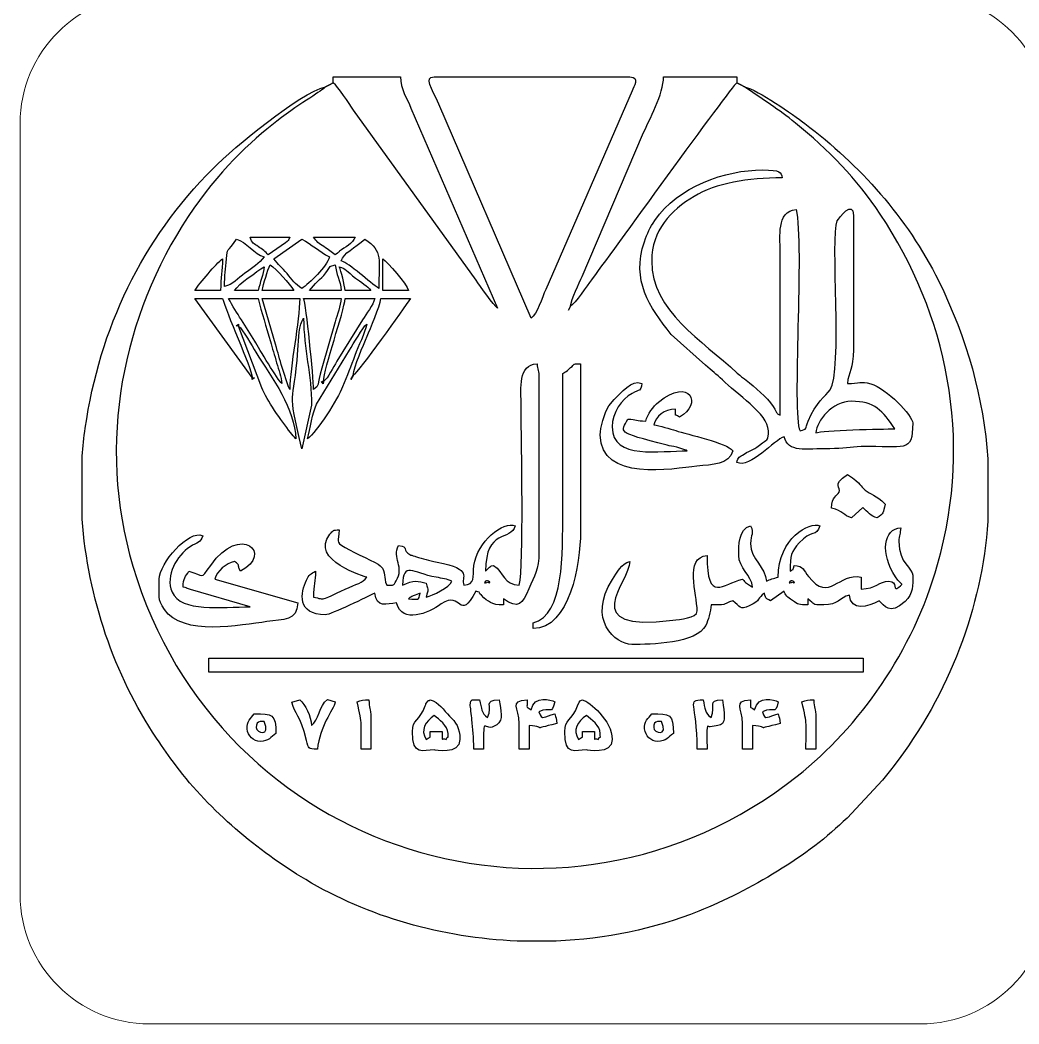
# Model space of a CAD drawing. Header units: millimetres. Extents: x -591 to 604, y 170 to 320.
# Drawn here: x -43.03 to 5.27, y 170.47 to 219.02 of the extents above; entities that cross this region are included whole.
import ezdxf

# ---------------------------------------------------------------- set-up
doc = ezdxf.new("R2010")
doc.units = ezdxf.units.MM
doc.header["$MEASUREMENT"] = 0
doc.layers.add('Layer 1', color=7, linetype='Continuous')

msp = doc.modelspace()

# ---------------------------------------------------------------- linework, layer by layer
at = {"layer": 'Layer 1', "color": 250, "lineweight": 18}
msp.add_open_spline([(-36.7708, 220.2725), (-36.7708, 220.2725), (0.5166, 220.2725), (0.5166, 220.2725), (3.9625, 220.2725), (6.7729, 217.4621), (6.7729, 214.0162), (6.7729, 214.0162), (6.7729, 176.7288), (6.7729, 176.7288), (6.7729, 173.2829), (3.9625, 170.4725), (0.5166, 170.4725), (0.5166, 170.4725), (-36.7708, 170.4725), (-36.7708, 170.4725), (-40.2167, 170.4725), (-43.0271, 173.2829), (-43.0271, 176.7288), (-43.0271, 176.7288), (-43.0271, 214.0162), (-43.0271, 214.0162), (-43.0271, 217.4621), (-40.2167, 220.2725), (-36.7708, 220.2725)], degree=3, knots=[0, 0, 0, 0, 0.125, 0.125, 0.125, 0.25, 0.25, 0.25, 0.375, 0.375, 0.375, 0.5, 0.5, 0.5, 0.625, 0.625, 0.625, 0.75, 0.75, 0.75, 0.875, 0.875, 0.875, 1, 1, 1, 1], dxfattribs=at)
at = {"layer": 'Layer 1', "color": 240}
for points, knots in [([(-27.8804, 215.9787), (-27.6498, 215.8096), (-27.1298, 214.9777), (-26.8973, 214.667), (-26.8973, 214.667), (-20.9768, 206.4356), (-20.9768, 206.4356), (-20.8064, 206.1854), (-20.1075, 205.1977), (-19.9439, 205.078), (-19.9439, 205.078), (-24.1247, 214.7622), (-24.1247, 214.7622), (-24.3188, 215.2163), (-24.6294, 215.7037), (-24.6294, 216.2656), (-24.6294, 216.2656), (-27.8804, 216.2656), (-27.8804, 216.2656), (-27.8804, 216.2656), (-27.8804, 215.9787), (-27.8804, 215.9787)], [0, 0, 0, 0, 0.1428571, 0.1428571, 0.1428571, 0.2857143, 0.2857143, 0.2857143, 0.4285714, 0.4285714, 0.4285714, 0.5714286, 0.5714286, 0.5714286, 0.7142857, 0.7142857, 0.7142857, 0.8571429, 0.8571429, 0.8571429, 1, 1, 1, 1]), ([(-18.3184, 204.5999), (-18.0313, 204.8104), (-17.7843, 205.5724), (-17.6081, 205.9932), (-17.6081, 205.9932), (-13.4333, 215.5944), (-13.4333, 215.5944), (-13.3437, 215.7854), (-13.0409, 216.2656), (-13.5375, 216.2656), (-13.5375, 216.2656), (-23.0037, 216.2656), (-23.0037, 216.2656), (-23.5265, 216.2656), (-23.1204, 215.7359), (-22.7862, 214.9534), (-22.7862, 214.9534), (-18.3184, 204.5999), (-18.3184, 204.5999)], [0, 0, 0, 0, 0.1666667, 0.1666667, 0.1666667, 0.3333333, 0.3333333, 0.3333333, 0.5, 0.5, 0.5, 0.6666667, 0.6666667, 0.6666667, 0.8333333, 0.8333333, 0.8333333, 1, 1, 1, 1]), ([(-16.406, 205.1736), (-16.1844, 205.322), (-15.6098, 206.1717), (-15.395, 206.4575), (-14.6963, 207.3873), (-8.6695, 215.7622), (-8.3739, 215.9787), (-8.3739, 215.9787), (-8.3739, 216.2656), (-8.3739, 216.2656), (-8.3739, 216.2656), (-11.9119, 216.2656), (-11.9119, 216.2656), (-11.9119, 215.4549), (-12.6009, 214.202), (-12.931, 213.46), (-12.931, 213.46), (-15.8459, 206.6215), (-15.8459, 206.6215), (-15.9788, 206.2995), (-16.376, 205.5346), (-16.406, 205.1736)], [0, 0, 0, 0, 0.1428571, 0.1428571, 0.1428571, 0.2857143, 0.2857143, 0.2857143, 0.4285714, 0.4285714, 0.4285714, 0.5714286, 0.5714286, 0.5714286, 0.7142857, 0.7142857, 0.7142857, 0.8571429, 0.8571429, 0.8571429, 1, 1, 1, 1]), ([(-7.9914, 215.7875), (-7.9914, 215.7875), (-6.7483, 214.927), (-6.7483, 214.927), (-6.2948, 214.6247), (-5.9726, 214.3902), (-5.5355, 214.0364), (-3.9436, 212.7483), (-2.5657, 211.3385), (-1.4313, 209.6301), (1.7679, 204.8115), (3.0842, 198.8305), (1.3401, 192.6866), (0.1464, 188.4813), (-2.4396, 184.838), (-5.45, 182.4562), (-16.8312, 173.4512), (-33.4424, 178.6985), (-37.5731, 192.6121), (-39.344, 198.577), (-38.0536, 204.754), (-34.8992, 209.5151), (-32.015, 213.8681), (-28.5682, 215.3707), (-28.2629, 215.7875), (-29.5107, 215.4968), (-32.6737, 212.8586), (-33.6892, 211.8432), (-37.1412, 208.3916), (-39.1731, 204.1153), (-39.8759, 199.2881), (-39.9414, 198.8392), (-39.9904, 198.3872), (-40.0241, 197.9331), (-40.0241, 197.9331), (-40.0241, 194.8858), (-40.0241, 194.8858), (-39.7492, 191.0946), (-38.4712, 187.3401), (-36.429, 184.2897), (-36.0884, 183.781), (-35.8405, 183.4306), (-35.4763, 182.9477), (-33.8164, 180.7463), (-31.5688, 178.86), (-29.2139, 177.4489), (-26.1971, 175.6412), (-22.6101, 174.6299), (-18.9913, 174.4793), (-18.9913, 174.4793), (-17.0984, 174.4793), (-17.0984, 174.4793), (-14.7227, 174.5787), (-12.3737, 175.0554), (-10.2043, 175.9271), (-7.7533, 176.9121), (-4.9097, 178.581), (-3.0412, 180.4297), (-3.0412, 180.4297), (-1.3262, 182.2528), (-1.3262, 182.2528), (-1.1473, 182.4643), (-0.9729, 182.6916), (-0.819, 182.8928), (1.9437, 186.5041), (3.4745, 190.5925), (3.7699, 194.7787), (3.7699, 194.7787), (3.7699, 197.7939), (3.7699, 197.7939), (3.5652, 200.7065), (2.7689, 203.6224), (1.3794, 206.4167), (-0.1373, 209.4669), (-2.4182, 212.0047), (-5.0818, 214.0118), (-5.6478, 214.4384), (-7.337, 215.6351), (-7.9914, 215.7875)], [0, 0, 0, 0, 0.0384615, 0.0384615, 0.0384615, 0.0769231, 0.0769231, 0.0769231, 0.1153846, 0.1153846, 0.1153846, 0.1538462, 0.1538462, 0.1538462, 0.1923077, 0.1923077, 0.1923077, 0.2307692, 0.2307692, 0.2307692, 0.2692308, 0.2692308, 0.2692308, 0.3076923, 0.3076923, 0.3076923, 0.3461538, 0.3461538, 0.3461538, 0.3846154, 0.3846154, 0.3846154, 0.4230769, 0.4230769, 0.4230769, 0.4615385, 0.4615385, 0.4615385, 0.5, 0.5, 0.5, 0.5384615, 0.5384615, 0.5384615, 0.5769231, 0.5769231, 0.5769231, 0.6153846, 0.6153846, 0.6153846, 0.6538462, 0.6538462, 0.6538462, 0.6923077, 0.6923077, 0.6923077, 0.7307692, 0.7307692, 0.7307692, 0.7692308, 0.7692308, 0.7692308, 0.8076923, 0.8076923, 0.8076923, 0.8461538, 0.8461538, 0.8461538, 0.8846154, 0.8846154, 0.8846154, 0.9230769, 0.9230769, 0.9230769, 0.9615385, 0.9615385, 0.9615385, 1, 1, 1, 1]), ([(-28.0717, 215.8831), (-28.0717, 215.8831), (-28.2629, 215.7875), (-28.2629, 215.7875), (-28.2629, 215.7875), (-28.0717, 215.8831), (-28.0717, 215.8831)], [0, 0, 0, 0, 0.5, 0.5, 0.5, 1, 1, 1, 1]), ([(-27.8804, 215.9787), (-27.8804, 215.9787), (-28.0717, 215.8831), (-28.0717, 215.8831), (-28.0717, 215.8831), (-27.8804, 215.9787), (-27.8804, 215.9787)], [0, 0, 0, 0, 0.5, 0.5, 0.5, 1, 1, 1, 1]), ([(-8.1826, 215.8831), (-8.1826, 215.8831), (-8.3739, 215.9787), (-8.3739, 215.9787), (-8.3739, 215.9787), (-8.1826, 215.8831), (-8.1826, 215.8831)], [0, 0, 0, 0, 0.5, 0.5, 0.5, 1, 1, 1, 1]), ([(-7.9914, 215.7875), (-7.9914, 215.7875), (-8.1826, 215.8831), (-8.1826, 215.8831), (-8.1826, 215.8831), (-7.9914, 215.7875), (-7.9914, 215.7875)], [0, 0, 0, 0, 0.5, 0.5, 0.5, 1, 1, 1, 1]), ([(-6.844, 199.1495), (-6.844, 198.686), (-6.859, 198.7803), (-7.1233, 198.5682), (-7.5597, 198.2179), (-7.666, 198.2425), (-8.0166, 198.0272), (-8.2299, 197.8963), (-8.3037, 197.8824), (-8.3739, 197.6195), (-7.7164, 197.3155), (-6.5483, 198.7373), (-6.0791, 198.8626), (-5.8972, 198.0823), (-5.0518, 198.2929), (-3.8795, 198.2886), (-3.2164, 198.2862), (-2.8869, 198.3716), (-2.3529, 198.3877), (-0.2672, 198.4501), (0.1364, 198.0229), (0.1364, 199.5319), (0.1364, 199.889), (-1.1272, 201.2026), (-1.8961, 201.4268), (-2.3825, 201.5686), (-2.4479, 201.4443), (-3.0192, 201.4443), (-2.9758, 201.9662), (-2.7323, 202.1736), (-2.7323, 203.07), (-2.7323, 203.07), (-2.7323, 209.5721), (-2.7323, 209.5721), (-2.7323, 210.3439), (-3.4365, 209.4628), (-3.5136, 209.3017), (-3.8531, 208.5923), (-3.237, 201.9926), (-3.8589, 201.1368), (-4.0944, 200.8128), (-4.5279, 200.5596), (-4.9261, 199.622), (-5.098, 199.2171), (-4.9162, 199.2558), (-5.314, 199.1495), (-5.7256, 200.0073), (-5.0998, 208.1185), (-5.5053, 209.8589), (-6.4651, 209.7791), (-6.2706, 208.4296), (-6.2703, 207.9466), (-6.2703, 207.9466), (-6.2703, 199.9144), (-6.2703, 199.9144), (-6.4752, 199.9971), (-6.3582, 199.9253), (-6.6158, 200.3339), (-6.9065, 200.7949), (-7.5052, 201.2529), (-7.9254, 201.606), (-8.1189, 201.7687), (-8.1572, 201.7644), (-8.3508, 201.9456), (-10.0544, 203.5403), (-12.4856, 204.921), (-12.4856, 207.3728), (-12.4856, 208.8435), (-11.5574, 209.8092), (-10.4389, 210.4897), (-9.3992, 211.1222), (-7.8236, 211.389), (-6.1746, 211.389), (-6.2432, 211.6456), (-6.2245, 211.7715), (-7.1308, 211.7715), (-8.9289, 211.7715), (-11.2113, 210.9647), (-12.3349, 209.3259), (-12.5655, 208.9895), (-12.6964, 208.7163), (-12.837, 208.2981), (-13.4705, 206.4133), (-12.6116, 205.1585), (-11.545, 203.8192), (-11.545, 203.8192), (-9.8798, 202.329), (-9.8798, 202.329), (-9.5734, 202.0369), (-9.3707, 201.9192), (-9.0678, 201.6111), (-8.4292, 200.962), (-6.844, 199.9869), (-6.844, 199.1495)], [0, 0, 0, 0, 0.0322581, 0.0322581, 0.0322581, 0.0645161, 0.0645161, 0.0645161, 0.0967742, 0.0967742, 0.0967742, 0.1290323, 0.1290323, 0.1290323, 0.1612903, 0.1612903, 0.1612903, 0.1935484, 0.1935484, 0.1935484, 0.2258065, 0.2258065, 0.2258065, 0.2580645, 0.2580645, 0.2580645, 0.2903226, 0.2903226, 0.2903226, 0.3225806, 0.3225806, 0.3225806, 0.3548387, 0.3548387, 0.3548387, 0.3870968, 0.3870968, 0.3870968, 0.4193548, 0.4193548, 0.4193548, 0.4516129, 0.4516129, 0.4516129, 0.483871, 0.483871, 0.483871, 0.516129, 0.516129, 0.516129, 0.5483871, 0.5483871, 0.5483871, 0.5806452, 0.5806452, 0.5806452, 0.6129032, 0.6129032, 0.6129032, 0.6451613, 0.6451613, 0.6451613, 0.6774194, 0.6774194, 0.6774194, 0.7096774, 0.7096774, 0.7096774, 0.7419355, 0.7419355, 0.7419355, 0.7741935, 0.7741935, 0.7741935, 0.8064516, 0.8064516, 0.8064516, 0.8387097, 0.8387097, 0.8387097, 0.8709677, 0.8709677, 0.8709677, 0.9032258, 0.9032258, 0.9032258, 0.9354839, 0.9354839, 0.9354839, 0.9677419, 0.9677419, 0.9677419, 1, 1, 1, 1]), ([(-33.1395, 206.1298), (-32.7325, 206.2246), (-32.4958, 206.5187), (-32.1563, 206.7721), (-31.8167, 207.0254), (-31.4435, 207.2409), (-31.2271, 207.5641), (-31.6867, 207.6869), (-32.1063, 208.302), (-32.5657, 208.4246), (-33.0212, 207.7447), (-32.997, 208.0277), (-33.0476, 207.4723), (-33.0917, 206.9869), (-33.1395, 206.6771), (-33.1395, 206.1298)], [0, 0, 0, 0, 0.2, 0.2, 0.2, 0.4, 0.4, 0.4, 0.6, 0.6, 0.6, 0.8, 0.8, 0.8, 1, 1, 1, 1]), ([(-31.0358, 207.6597), (-31.0358, 207.6597), (-30.186, 208.2442), (-30.186, 208.2442), (-30.0427, 208.3789), (-30.0625, 208.3037), (-29.984, 208.5203), (-29.984, 208.5203), (-31.8964, 208.5203), (-31.8964, 208.5203), (-31.8116, 208.2024), (-31.7366, 208.2212), (-31.5017, 208.0546), (-31.3223, 207.9275), (-31.1596, 207.8285), (-31.0358, 207.6597)], [0, 0, 0, 0, 0.2, 0.2, 0.2, 0.4, 0.4, 0.4, 0.6, 0.6, 0.6, 0.8, 0.8, 0.8, 1, 1, 1, 1]), ([(-30.7489, 207.4685), (-30.5548, 207.1785), (-30.3525, 207.0596), (-30.12, 206.7588), (-29.8813, 206.4499), (-29.713, 206.2368), (-29.4103, 206.0342), (-29.0295, 206.2891), (-28.199, 207.0875), (-28.0717, 207.5641), (-28.5901, 207.8384), (-28.8919, 208.1505), (-29.4103, 208.4246), (-29.4103, 208.4246), (-30.7489, 207.4685), (-30.7489, 207.4685)], [0, 0, 0, 0, 0.2, 0.2, 0.2, 0.4, 0.4, 0.4, 0.6, 0.6, 0.6, 0.8, 0.8, 0.8, 1, 1, 1, 1]), ([(-27.7848, 207.6597), (-27.7848, 207.6597), (-27.6821, 207.7482), (-27.6821, 207.7482), (-27.6672, 207.7606), (-27.5986, 207.8186), (-27.578, 207.8355), (-27.3218, 208.0437), (-26.9473, 208.1922), (-26.8286, 208.5203), (-26.8286, 208.5203), (-28.8366, 208.5203), (-28.8366, 208.5203), (-28.6847, 208.2935), (-28.5822, 208.2195), (-28.3406, 208.0602), (-28.1092, 207.9077), (-27.9837, 207.7928), (-27.7848, 207.6597)], [0, 0, 0, 0, 0.1666667, 0.1666667, 0.1666667, 0.3333333, 0.3333333, 0.3333333, 0.5, 0.5, 0.5, 0.6666667, 0.6666667, 0.6666667, 0.8333333, 0.8333333, 0.8333333, 1, 1, 1, 1]), ([(-27.4979, 207.3728), (-27.1256, 207.2734), (-26.0832, 206.3035), (-25.6812, 206.0342), (-25.6812, 207.4135), (-25.4653, 207.832), (-26.3505, 208.4246), (-26.8429, 207.9967), (-27.4, 207.7394), (-27.4979, 207.3728)], [0, 0, 0, 0, 0.3333333, 0.3333333, 0.3333333, 0.6666667, 0.6666667, 0.6666667, 1, 1, 1, 1]), ([(-34.5737, 205.9386), (-34.5737, 205.9386), (-33.3307, 205.9386), (-33.3307, 205.9386), (-33.3307, 206.6073), (-33.2351, 206.8528), (-33.2351, 207.4685), (-33.5547, 207.2546), (-34.3434, 206.2827), (-34.5737, 205.9386)], [0, 0, 0, 0, 0.3333333, 0.3333333, 0.3333333, 0.6666667, 0.6666667, 0.6666667, 1, 1, 1, 1]), ([(-25.4899, 205.9386), (-25.4899, 205.9386), (-24.2469, 205.9386), (-24.2469, 205.9386), (-24.332, 206.2573), (-25.2681, 207.306), (-25.4899, 207.4685), (-25.4899, 207.4685), (-25.4899, 205.9386), (-25.4899, 205.9386)], [0, 0, 0, 0, 0.3333333, 0.3333333, 0.3333333, 0.6666667, 0.6666667, 0.6666667, 1, 1, 1, 1]), ([(-32.6614, 205.9386), (-32.6614, 205.9386), (-31.514, 205.9386), (-31.514, 205.9386), (-31.4298, 206.2995), (-31.2562, 206.7367), (-31.2271, 207.086), (-31.5859, 206.8458), (-32.4407, 206.2679), (-32.6614, 205.9386)], [0, 0, 0, 0, 0.3333333, 0.3333333, 0.3333333, 0.6666667, 0.6666667, 0.6666667, 1, 1, 1, 1]), ([(-31.3227, 205.9386), (-31.3227, 205.9386), (-29.7928, 205.9386), (-29.7928, 205.9386), (-30.0173, 206.2737), (-30.6044, 206.9568), (-30.9402, 207.1816), (-31.0685, 206.9145), (-31.247, 206.2634), (-31.3227, 205.9386)], [0, 0, 0, 0, 0.3333333, 0.3333333, 0.3333333, 0.6666667, 0.6666667, 0.6666667, 1, 1, 1, 1]), ([(-29.0278, 205.9386), (-29.0278, 205.9386), (-27.4979, 205.9386), (-27.4979, 205.9386), (-27.5393, 206.4354), (-27.747, 206.7277), (-27.7848, 207.1816), (-28.1148, 207.0935), (-27.9526, 207.1722), (-28.2494, 206.7857), (-28.495, 206.466), (-28.7993, 206.2798), (-29.0278, 205.9386)], [0, 0, 0, 0, 0.25, 0.25, 0.25, 0.5, 0.5, 0.5, 0.75, 0.75, 0.75, 1, 1, 1, 1]), ([(-27.3066, 205.9386), (-27.3066, 205.9386), (-26.0637, 205.9386), (-26.0637, 205.9386), (-26.2112, 206.1402), (-26.5666, 206.3614), (-26.8021, 206.5388), (-27.2479, 206.8747), (-27.2849, 207.0037), (-27.5935, 207.086), (-27.5033, 206.8979), (-27.3286, 206.2025), (-27.3066, 205.9386)], [0, 0, 0, 0, 0.25, 0.25, 0.25, 0.5, 0.5, 0.5, 0.75, 0.75, 0.75, 1, 1, 1, 1]), ([(-31.8008, 201.7313), (-31.8416, 202.2214), (-33.0909, 204.9372), (-33.2351, 205.556), (-33.2351, 205.556), (-34.5737, 205.556), (-34.5737, 205.556), (-34.5737, 205.556), (-31.8008, 201.7313), (-31.8008, 201.7313)], [0, 0, 0, 0, 0.3333333, 0.3333333, 0.3333333, 0.6666667, 0.6666667, 0.6666667, 1, 1, 1, 1]), ([(-30.3665, 201.4443), (-30.3918, 201.748), (-30.5272, 202.113), (-30.6201, 202.4338), (-30.7284, 202.8078), (-30.8316, 203.1603), (-30.9194, 203.4731), (-31.1175, 204.1783), (-31.3559, 204.8774), (-31.514, 205.556), (-31.514, 205.556), (-32.9482, 205.556), (-32.9482, 205.556), (-32.5618, 204.8256), (-32.1065, 204.2096), (-31.6743, 203.4833), (-31.469, 203.1382), (-30.5643, 201.5892), (-30.3665, 201.4443)], [0, 0, 0, 0, 0.1666667, 0.1666667, 0.1666667, 0.3333333, 0.3333333, 0.3333333, 0.5, 0.5, 0.5, 0.6666667, 0.6666667, 0.6666667, 0.8333333, 0.8333333, 0.8333333, 1, 1, 1, 1]), ([(-29.984, 201.1576), (-29.984, 202.2683), (-29.506, 204.4569), (-29.506, 205.556), (-29.506, 205.556), (-31.3227, 205.556), (-31.3227, 205.556), (-31.3227, 205.556), (-30.6741, 203.3361), (-30.6741, 203.3361), (-30.559, 202.9262), (-30.4705, 202.6169), (-30.3553, 202.2206), (-30.3553, 202.2206), (-30.0538, 201.2789), (-30.0538, 201.2789), (-30.0456, 201.2624), (-30.026, 201.231), (-30.0192, 201.218), (-30.0123, 201.2049), (-29.9974, 201.1766), (-29.984, 201.1576)], [0, 0, 0, 0, 0.1428571, 0.1428571, 0.1428571, 0.2857143, 0.2857143, 0.2857143, 0.4285714, 0.4285714, 0.4285714, 0.5714286, 0.5714286, 0.5714286, 0.7142857, 0.7142857, 0.7142857, 0.8571429, 0.8571429, 0.8571429, 1, 1, 1, 1]), ([(-28.8366, 201.1576), (-28.5383, 201.376), (-28.6853, 201.2874), (-28.4334, 202.1886), (-28.4334, 202.1886), (-27.7961, 204.4198), (-27.7961, 204.4198), (-27.7015, 204.7439), (-27.5252, 205.229), (-27.4979, 205.556), (-27.4979, 205.556), (-29.3147, 205.556), (-29.3147, 205.556), (-29.1966, 205.31), (-28.8366, 201.713), (-28.8366, 201.1576)], [0, 0, 0, 0, 0.2, 0.2, 0.2, 0.4, 0.4, 0.4, 0.6, 0.6, 0.6, 0.8, 0.8, 0.8, 1, 1, 1, 1]), ([(-28.3585, 201.5399), (-28.1241, 201.7117), (-27.8915, 202.2235), (-27.7077, 202.5148), (-27.7077, 202.5148), (-26.4647, 204.5228), (-26.4647, 204.5228), (-26.281, 204.8145), (-25.9601, 205.2278), (-25.8724, 205.556), (-25.8724, 205.556), (-27.3066, 205.556), (-27.3066, 205.556), (-27.3592, 204.924), (-28.3447, 202.1594), (-28.3585, 201.5399)], [0, 0, 0, 0, 0.2, 0.2, 0.2, 0.4, 0.4, 0.4, 0.6, 0.6, 0.6, 0.8, 0.8, 0.8, 1, 1, 1, 1]), ([(-26.9242, 201.8269), (-26.6545, 202.0074), (-24.4776, 205.0687), (-24.1511, 205.556), (-24.1511, 205.556), (-25.5855, 205.556), (-25.5855, 205.556), (-25.618, 205.1663), (-26.0975, 204.085), (-26.2411, 203.7256), (-26.4223, 203.2723), (-26.8856, 202.2902), (-26.9242, 201.8269)], [0, 0, 0, 0, 0.25, 0.25, 0.25, 0.5, 0.5, 0.5, 0.75, 0.75, 0.75, 1, 1, 1, 1]), ([(-16.406, 205.1736), (-16.406, 205.1736), (-16.516, 204.9872), (-16.516, 204.9872), (-16.516, 204.9872), (-16.406, 205.1736), (-16.406, 205.1736)], [0, 0, 0, 0, 0.5, 0.5, 0.5, 1, 1, 1, 1]), ([(-29.4103, 198.2889), (-29.4103, 198.2889), (-28.9322, 200.3925), (-28.9322, 200.3925), (-28.9322, 201.8315), (-29.3147, 203.1305), (-29.3147, 204.5999), (-29.5396, 204.2761), (-29.5605, 203.6323), (-29.5982, 203.0666), (-29.7913, 200.1816), (-30.1384, 201.4142), (-29.4103, 198.2889)], [0, 0, 0, 0, 0.25, 0.25, 0.25, 0.5, 0.5, 0.5, 0.75, 0.75, 0.75, 1, 1, 1, 1]), ([(-32.4701, 204.2174), (-32.4701, 204.2174), (-32.4701, 204.313), (-32.4701, 204.313), (-32.4701, 204.313), (-32.5817, 204.2333), (-32.5817, 204.2333), (-32.5817, 204.2333), (-32.4701, 204.2174), (-32.4701, 204.2174)], [0, 0, 0, 0, 0.3333333, 0.3333333, 0.3333333, 0.6666667, 0.6666667, 0.6666667, 1, 1, 1, 1]), ([(-32.4701, 204.2174), (-32.4701, 204.2174), (-31.3376, 201.2383), (-31.3376, 201.2383), (-31.0966, 200.6315), (-30.3944, 199.6434), (-29.9585, 199.0793), (-29.8646, 198.9581), (-29.7818, 198.8644), (-29.6972, 198.767), (-29.7289, 200.1936), (-30.8262, 201.7132), (-31.6283, 202.9556), (-31.828, 203.2649), (-32.2408, 204.0493), (-32.4701, 204.2174)], [0, 0, 0, 0, 0.2, 0.2, 0.2, 0.4, 0.4, 0.4, 0.6, 0.6, 0.6, 0.8, 0.8, 0.8, 1, 1, 1, 1]), ([(-29.1234, 198.767), (-28.692, 199.0832), (-27.651, 200.7167), (-27.4293, 201.2802), (-27.2177, 201.8177), (-27.0249, 202.2804), (-26.8397, 202.7942), (-26.6686, 203.2696), (-26.3616, 203.8549), (-26.2549, 204.313), (-26.4847, 204.1446), (-26.8965, 203.361), (-27.0967, 203.0513), (-27.0967, 203.0513), (-28.6955, 200.4426), (-28.6955, 200.4426), (-28.8927, 200.027), (-29.0118, 199.2466), (-29.1234, 198.767)], [0, 0, 0, 0, 0.1666667, 0.1666667, 0.1666667, 0.3333333, 0.3333333, 0.3333333, 0.5, 0.5, 0.5, 0.6666667, 0.6666667, 0.6666667, 0.8333333, 0.8333333, 0.8333333, 1, 1, 1, 1]), ([(-18.8921, 191.6911), (-19.6585, 191.7081), (-19.6033, 192.2912), (-20.1351, 192.6473), (-20.3092, 192.6007), (-20.232, 192.6274), (-20.3297, 192.5549), (-20.3297, 192.5549), (-20.5176, 192.3605), (-20.5176, 192.3605), (-20.5176, 194.4652), (-19.2905, 193.7842), (-19.0833, 194.5597), (-19.6468, 194.8202), (-20.9392, 193.7889), (-21.0781, 192.6339), (-21.1463, 192.0663), (-21.0158, 191.7371), (-21.5694, 191.6911), (-21.7322, 192.0852), (-21.0696, 192.461), (-22.8528, 192.7982), (-23.3238, 192.8871), (-23.4852, 192.9497), (-23.9114, 193.0783), (-23.9165, 193.0798), (-24.1185, 193.1421), (-24.1291, 193.1475), (-24.6224, 193.3959), (-24.1655, 193.5423), (-24.7248, 193.6035), (-25.0524, 193.0205), (-24.4178, 192.5368), (-24.8396, 191.9039), (-25.0204, 191.6326), (-24.8874, 191.7002), (-25.2986, 191.6911), (-25.4866, 192.0829), (-25.2787, 192.295), (-25.6086, 192.6241), (-25.795, 192.8101), (-26.8138, 193.2026), (-27.3083, 193.5086), (-27.833, 193.8335), (-27.6069, 193.7706), (-27.5935, 194.3685), (-27.9173, 194.3415), (-27.868, 194.3611), (-28.0438, 194.1493), (-29.0817, 192.8975), (-26.2817, 192.0757), (-26.2549, 192.0736), (-26.4641, 191.7879), (-26.751, 191.752), (-27.3041, 191.4971), (-28.5453, 190.9253), (-28.2495, 190.9806), (-28.8366, 191.1174), (-28.8366, 191.6979), (-28.7409, 191.8835), (-28.7409, 192.3605), (-28.9707, 192.2389), (-29.0496, 192.2046), (-29.1801, 191.9387), (-29.4751, 191.3373), (-29.6392, 190.2567), (-28.2629, 190.2567), (-28.0252, 190.2567), (-26.1749, 191.1485), (-25.8724, 191.3085), (-25.8106, 190.5655), (-25.2974, 190.7908), (-24.8206, 190.8304), (-24.5449, 189.798), (-23.3064, 190.3298), (-22.6604, 190.779), (-21.6476, 191.4832), (-21.8272, 189.8329), (-20.9957, 191.4041), (-20.6272, 191.2708), (-20.9737, 191.422), (-20.7223, 191.1994), (-20.3513, 190.8709), (-20.2679, 190.7348), (-19.657, 190.7348), (-19.657, 190.7348), (-19.657, 191.0216), (-19.657, 191.0216), (-18.9367, 190.5391), (-18.7286, 190.7447), (-18.4264, 191.5121), (-18.1653, 192.1752), (-17.9359, 192.3724), (-17.9359, 193.3166), (-17.9359, 193.3166), (-17.9359, 201.7313), (-17.9359, 201.7313), (-17.9359, 202.061), (-18.0066, 202.1015), (-18.0315, 202.4006), (-18.9597, 202.3234), (-18.7966, 201.2883), (-18.7965, 200.2969), (-18.7963, 198.4505), (-18.6571, 192.6997), (-18.8921, 191.6911)], [0, 0, 0, 0, 0.0285714, 0.0285714, 0.0285714, 0.0571429, 0.0571429, 0.0571429, 0.0857143, 0.0857143, 0.0857143, 0.1142857, 0.1142857, 0.1142857, 0.1428571, 0.1428571, 0.1428571, 0.1714286, 0.1714286, 0.1714286, 0.2, 0.2, 0.2, 0.2285714, 0.2285714, 0.2285714, 0.2571429, 0.2571429, 0.2571429, 0.2857143, 0.2857143, 0.2857143, 0.3142857, 0.3142857, 0.3142857, 0.3428571, 0.3428571, 0.3428571, 0.3714286, 0.3714286, 0.3714286, 0.4, 0.4, 0.4, 0.4285714, 0.4285714, 0.4285714, 0.4571429, 0.4571429, 0.4571429, 0.4857143, 0.4857143, 0.4857143, 0.5142857, 0.5142857, 0.5142857, 0.5428571, 0.5428571, 0.5428571, 0.5714286, 0.5714286, 0.5714286, 0.6, 0.6, 0.6, 0.6285714, 0.6285714, 0.6285714, 0.6571429, 0.6571429, 0.6571429, 0.6857143, 0.6857143, 0.6857143, 0.7142857, 0.7142857, 0.7142857, 0.7428571, 0.7428571, 0.7428571, 0.7714286, 0.7714286, 0.7714286, 0.8, 0.8, 0.8, 0.8285714, 0.8285714, 0.8285714, 0.8571429, 0.8571429, 0.8571429, 0.8857143, 0.8857143, 0.8857143, 0.9142857, 0.9142857, 0.9142857, 0.9428571, 0.9428571, 0.9428571, 0.9714286, 0.9714286, 0.9714286, 1, 1, 1, 1]), ([(-16.7885, 201.9225), (-16.7885, 199.6913), (-16.7885, 197.4602), (-16.7885, 195.2291), (-16.7885, 193.2472), (-16.7033, 190.2283), (-18.2227, 189.8742), (-18.2227, 189.8742), (-18.2227, 189.5873), (-18.2227, 189.5873), (-16.4472, 189.5873), (-15.9279, 192.7273), (-15.9279, 194.2728), (-15.9279, 194.2728), (-15.9279, 202.4006), (-15.9279, 202.4006), (-16.3894, 202.3903), (-16.1704, 202.3958), (-16.4064, 202.2096), (-16.4082, 202.2082), (-16.486, 202.1342), (-16.5604, 202.077), (-16.6656, 201.9959), (-16.7054, 201.978), (-16.7885, 201.9225)], [0, 0, 0, 0, 0.125, 0.125, 0.125, 0.25, 0.25, 0.25, 0.375, 0.375, 0.375, 0.5, 0.5, 0.5, 0.625, 0.625, 0.625, 0.75, 0.75, 0.75, 0.875, 0.875, 0.875, 1, 1, 1, 1]), ([(-31.8008, 201.7313), (-31.8008, 201.7313), (-31.8008, 201.6357), (-31.8008, 201.6357), (-31.8008, 201.6357), (-31.6892, 201.7154), (-31.6892, 201.7154), (-31.6892, 201.7154), (-31.8008, 201.7313), (-31.8008, 201.7313)], [0, 0, 0, 0, 0.3333333, 0.3333333, 0.3333333, 0.6666667, 0.6666667, 0.6666667, 1, 1, 1, 1]), ([(-28.3585, 201.5399), (-28.3585, 201.5399), (-28.4541, 201.5399), (-28.4541, 201.5399), (-28.4541, 201.5399), (-28.3744, 201.4285), (-28.3744, 201.4285), (-28.3744, 201.4285), (-28.3585, 201.5399), (-28.3585, 201.5399)], [0, 0, 0, 0, 0.3333333, 0.3333333, 0.3333333, 0.6666667, 0.6666667, 0.6666667, 1, 1, 1, 1]), ([(-26.9242, 201.8269), (-26.9242, 201.8269), (-27.0342, 201.6403), (-27.0342, 201.6403), (-27.0342, 201.6403), (-26.9242, 201.8269), (-26.9242, 201.8269)], [0, 0, 0, 0, 0.5, 0.5, 0.5, 1, 1, 1, 1]), ([(-14.9718, 198.9582), (-14.9718, 196.6664), (-11.4503, 197.32), (-10.3032, 197.4452), (-9.5419, 197.5285), (-8.7526, 197.4916), (-8.5651, 198.1932), (-8.8386, 198.5665), (-10.7562, 198.9844), (-11.3264, 199.1612), (-11.5789, 199.2396), (-12.101, 199.4123), (-12.39, 199.4363), (-12.2769, 199.86), (-11.8805, 200.1892), (-11.3382, 200.2013), (-11.3011, 199.7572), (-11.4406, 200.0341), (-11.1468, 199.8187), (-10.0048, 200.4232), (-10.6172, 201.7947), (-12.1617, 200.5468), (-12.3945, 200.359), (-12.6994, 199.9412), (-12.7723, 199.6275), (-13.253, 199.6275), (-13.2005, 199.7136), (-13.633, 199.7232), (-13.9768, 199.0736), (-14.2616, 199.101), (-11.7424, 198.4583), (-11.6053, 198.4234), (-11.4847, 198.4107), (-11.2632, 198.3638), (-11.2632, 198.3638), (-10.828, 198.2252), (-10.828, 198.2252), (-10.8139, 198.2191), (-10.7845, 198.206), (-10.7643, 198.1932), (-12.059, 198.1932), (-14.398, 197.7294), (-14.398, 199.3407), (-14.398, 200.0393), (-13.9271, 200.6754), (-13.4365, 200.961), (-13.0629, 201.1785), (-13.0102, 201.0188), (-12.9637, 201.4443), (-13.451, 201.6698), (-13.9833, 200.9689), (-14.295, 200.6721), (-14.295, 200.6721), (-14.5544, 200.3578), (-14.5544, 200.3578), (-14.7734, 200.0085), (-14.9718, 199.2962), (-14.9718, 198.9582)], [0, 0, 0, 0, 0.0526316, 0.0526316, 0.0526316, 0.1052632, 0.1052632, 0.1052632, 0.1578947, 0.1578947, 0.1578947, 0.2105263, 0.2105263, 0.2105263, 0.2631579, 0.2631579, 0.2631579, 0.3157895, 0.3157895, 0.3157895, 0.3684211, 0.3684211, 0.3684211, 0.4210526, 0.4210526, 0.4210526, 0.4736842, 0.4736842, 0.4736842, 0.5263158, 0.5263158, 0.5263158, 0.5789474, 0.5789474, 0.5789474, 0.6315789, 0.6315789, 0.6315789, 0.6842105, 0.6842105, 0.6842105, 0.7368421, 0.7368421, 0.7368421, 0.7894737, 0.7894737, 0.7894737, 0.8421053, 0.8421053, 0.8421053, 0.8947368, 0.8947368, 0.8947368, 0.9473684, 0.9473684, 0.9473684, 1, 1, 1, 1]), ([(-4.5491, 199.0538), (-4.4997, 199.6482), (-3.758, 200.5839), (-2.828, 200.5839), (-1.7179, 200.5839), (-1.3187, 200.1327), (-0.7243, 199.245), (-1.3117, 199.245), (-4.2761, 199.185), (-4.5491, 199.0538)], [0, 0, 0, 0, 0.3333333, 0.3333333, 0.3333333, 0.6666667, 0.6666667, 0.6666667, 1, 1, 1, 1]), ([(-3.7842, 195.4203), (-3.2308, 195.2913), (-3.2144, 195.0453), (-2.828, 194.9422), (-2.828, 194.9422), (-2.2721, 195.4389), (-2.2721, 195.4389), (-2.0447, 195.2381), (-1.8937, 195.0245), (-1.5849, 194.9422), (-1.2584, 195.1608), (-1.3045, 195.1736), (-1.2025, 195.6115), (-1.6258, 196.0577), (-1.934, 196.087), (-2.1598, 196.2797), (-2.4365, 196.5154), (-2.2739, 196.5467), (-3.0192, 197.0458), (-3.8126, 196.5145), (-3.3041, 196.4234), (-3.4267, 196.1833), (-3.5186, 196.0038), (-3.7713, 195.9937), (-3.7842, 195.4203)], [0, 0, 0, 0, 0.125, 0.125, 0.125, 0.25, 0.25, 0.25, 0.375, 0.375, 0.375, 0.5, 0.5, 0.5, 0.625, 0.625, 0.625, 0.75, 0.75, 0.75, 0.875, 0.875, 0.875, 1, 1, 1, 1]), ([(-36.295, 191.978), (-36.295, 191.1362), (-36.3986, 191.0412), (-36.0442, 190.5075), (-35.1815, 189.2086), (-32.3535, 189.7564), (-31.0901, 189.9285), (-30.2933, 190.037), (-29.6208, 189.971), (-29.6015, 190.8304), (-29.6015, 190.8304), (-33.6175, 191.978), (-33.6175, 191.978), (-33.5077, 192.3894), (-33.0711, 192.7291), (-32.6614, 192.8385), (-32.3455, 192.6071), (-32.5541, 192.7344), (-32.3745, 192.3605), (-30.7265, 193.2325), (-32.385, 194.6894), (-33.8092, 192.6476), (-34.3419, 191.8841), (-34.1001, 192.1833), (-34.8607, 192.3605), (-35.0351, 192.0998), (-35.1376, 192.0409), (-35.1476, 191.5955), (-34.7926, 191.5127), (-35.1175, 191.5742), (-34.7908, 191.474), (-34.7908, 191.474), (-31.8964, 190.6392), (-31.8964, 190.6392), (-33.2694, 190.6392), (-35.2475, 190.359), (-35.6773, 191.3551), (-36.0231, 192.1563), (-35.4471, 193.1319), (-34.8065, 193.5492), (-34.4529, 193.7795), (-34.2887, 193.7166), (-34.1912, 194.0816), (-34.8789, 194.3996), (-36.295, 192.7441), (-36.295, 191.978)], [0, 0, 0, 0, 0.0666667, 0.0666667, 0.0666667, 0.1333333, 0.1333333, 0.1333333, 0.2, 0.2, 0.2, 0.2666667, 0.2666667, 0.2666667, 0.3333333, 0.3333333, 0.3333333, 0.4, 0.4, 0.4, 0.4666667, 0.4666667, 0.4666667, 0.5333333, 0.5333333, 0.5333333, 0.6, 0.6, 0.6, 0.6666667, 0.6666667, 0.6666667, 0.7333333, 0.7333333, 0.7333333, 0.8, 0.8, 0.8, 0.8666667, 0.8666667, 0.8666667, 0.9333333, 0.9333333, 0.9333333, 1, 1, 1, 1]), ([(-6.3659, 192.0736), (-6.5976, 192.0195), (-6.7496, 191.9735), (-6.9396, 191.8822), (-6.954, 192.5271), (-7.7046, 192.9548), (-7.7046, 193.6991), (-7.7046, 194.1648), (-7.5137, 194.1618), (-7.7046, 194.5597), (-8.2972, 194.4014), (-8.2783, 193.5991), (-8.2783, 193.1254), (-8.2783, 192.5293), (-7.6573, 192.1779), (-7.6089, 191.5955), (-7.6089, 191.5955), (-7.9535, 191.8246), (-7.9535, 191.8246), (-8.0084, 191.8789), (-8.0672, 191.9591), (-8.0871, 191.978), (-9.0532, 191.7529), (-9.8082, 190.7775), (-9.8082, 193.1254), (-10.9212, 193.0328), (-10.2864, 191.2626), (-10.2864, 190.4479), (-10.2864, 190.0866), (-11.1552, 190.037), (-11.4618, 189.9979), (-16.197, 189.3935), (-13.5598, 191.8301), (-13.5375, 192.8385), (-13.9766, 192.7213), (-14.1527, 192.3122), (-14.3807, 191.9607), (-15.6195, 190.0518), (-14.2507, 188.8224), (-13.4418, 188.8224), (-12.5375, 188.8224), (-10.3006, 188.8567), (-9.8719, 189.7467), (-9.7531, 189.9933), (-9.6241, 190.4148), (-9.6169, 190.7348), (-8.6307, 190.7348), (-9.1156, 190.7978), (-8.5651, 190.9262), (-8.1857, 190.672), (-8.2484, 190.4626), (-7.7664, 190.6888), (-7.1881, 190.9606), (-7.3827, 191.0539), (-7.0352, 191.3085), (-6.946, 190.9745), (-6.9988, 191.0938), (-6.7483, 190.9262), (-6.7483, 190.9262), (-6.0791, 191.4041), (-6.0791, 191.4041), (-6.0242, 191.1989), (-5.9309, 191.1244), (-5.6785, 190.9441), (-5.4045, 190.7482), (-5.378, 190.7348), (-4.9316, 190.7348), (-4.9316, 190.7348), (-4.9316, 191.0216), (-4.9316, 191.0216), (-4.5471, 190.7641), (-4.8155, 190.7348), (-4.1666, 190.7348), (-3.4509, 190.7348), (-3.4267, 191.0786), (-2.9236, 191.2129), (-2.8571, 190.4141), (-2.0322, 190.6389), (-1.4893, 190.9262), (-1.2131, 190.7411), (-1.0209, 190.1879), (-0.2275, 190.9073), (0.1844, 191.2806), (0.1364, 191.6878), (0.1364, 192.1692), (0.1364, 192.5071), (-0.5331, 192.7414), (-0.5331, 193.7948), (-0.5331, 194.1244), (-0.4624, 194.1649), (-0.4375, 194.4641), (-1.2723, 194.4454), (-1.4456, 193.1916), (-0.7, 192.09), (-0.3491, 191.5714), (-0.2867, 191.8283), (-0.5377, 191.5982), (-0.8379, 191.3232), (-0.5769, 191.8822), (-1.0112, 191.8822), (-1.4894, 191.8822), (-1.6451, 191.5155), (-2.3499, 191.4999), (-2.3499, 191.4999), (-2.3499, 192.0736), (-2.3499, 192.0736), (-3.4623, 192.3327), (-3.8734, 190.8206), (-4.9034, 192.1017), (-5.1552, 192.4152), (-5.1233, 192.6076), (-5.6009, 192.6473), (-5.6678, 192.3677), (-5.5886, 192.5095), (-5.7922, 192.3605), (-5.7922, 193.1375), (-5.7459, 193.3033), (-5.3545, 193.7396), (-4.7782, 194.3826), (-4.506, 194.0046), (-4.3579, 194.5597), (-4.8344, 194.78), (-6.3659, 193.9768), (-6.3659, 192.0736)], [0, 0, 0, 0, 0.0243902, 0.0243902, 0.0243902, 0.0487805, 0.0487805, 0.0487805, 0.0731707, 0.0731707, 0.0731707, 0.097561, 0.097561, 0.097561, 0.1219512, 0.1219512, 0.1219512, 0.1463415, 0.1463415, 0.1463415, 0.1707317, 0.1707317, 0.1707317, 0.195122, 0.195122, 0.195122, 0.2195122, 0.2195122, 0.2195122, 0.2439024, 0.2439024, 0.2439024, 0.2682927, 0.2682927, 0.2682927, 0.2926829, 0.2926829, 0.2926829, 0.3170732, 0.3170732, 0.3170732, 0.3414634, 0.3414634, 0.3414634, 0.3658537, 0.3658537, 0.3658537, 0.3902439, 0.3902439, 0.3902439, 0.4146341, 0.4146341, 0.4146341, 0.4390244, 0.4390244, 0.4390244, 0.4634146, 0.4634146, 0.4634146, 0.4878049, 0.4878049, 0.4878049, 0.5121951, 0.5121951, 0.5121951, 0.5365854, 0.5365854, 0.5365854, 0.5609756, 0.5609756, 0.5609756, 0.5853659, 0.5853659, 0.5853659, 0.6097561, 0.6097561, 0.6097561, 0.6341463, 0.6341463, 0.6341463, 0.6585366, 0.6585366, 0.6585366, 0.6829268, 0.6829268, 0.6829268, 0.7073171, 0.7073171, 0.7073171, 0.7317073, 0.7317073, 0.7317073, 0.7560976, 0.7560976, 0.7560976, 0.7804878, 0.7804878, 0.7804878, 0.804878, 0.804878, 0.804878, 0.8292683, 0.8292683, 0.8292683, 0.8536585, 0.8536585, 0.8536585, 0.8780488, 0.8780488, 0.8780488, 0.902439, 0.902439, 0.902439, 0.9268293, 0.9268293, 0.9268293, 0.9512195, 0.9512195, 0.9512195, 0.9756098, 0.9756098, 0.9756098, 1, 1, 1, 1]), ([(-24.5337, 191.6911), (-24.5075, 192.8661), (-24.0528, 192.2815), (-22.9095, 192.0721), (-22.5993, 192.0153), (-22.3916, 192.0015), (-22.1431, 191.8822), (-22.2534, 191.5779), (-23.0782, 191.189), (-23.3863, 191.1174), (-23.2843, 191.5552), (-23.2843, 191.3487), (-23.3863, 191.7868), (-23.7729, 191.8893), (-23.9872, 191.9533), (-24.5337, 191.6911)], [0, 0, 0, 0, 0.2, 0.2, 0.2, 0.4, 0.4, 0.4, 0.6, 0.6, 0.6, 0.8, 0.8, 0.8, 1, 1, 1, 1]), ([(-20.5176, 191.8822), (-20.416, 191.9838), (-20.155, 191.7305), (-20.4111, 191.8326), (-20.4133, 191.8334), (-20.6778, 191.7221), (-20.5176, 191.8822)], [0, 0, 0, 0, 0.5, 0.5, 0.5, 1, 1, 1, 1]), ([(-5.7922, 191.8822), (-5.6906, 191.9838), (-5.4295, 191.7305), (-5.6856, 191.8326), (-5.6879, 191.8334), (-5.9524, 191.7221), (-5.7922, 191.8822)], [0, 0, 0, 0, 0.5, 0.5, 0.5, 1, 1, 1, 1]), ([(-24.2469, 191.0216), (-24.1227, 191.1296), (-24.2436, 191.0578), (-24.0149, 191.1722), (-23.892, 191.2335), (-23.7948, 191.2502), (-23.673, 191.3085), (-23.7779, 190.916), (-23.7444, 191.0216), (-24.2469, 191.0216)], [0, 0, 0, 0, 0.3333333, 0.3333333, 0.3333333, 0.6666667, 0.6666667, 0.6666667, 1, 1, 1, 1]), ([(-33.9044, 187.4838), (-33.9044, 187.4838), (-2.2543, 187.4838), (-2.2543, 187.4838), (-2.2543, 187.4838), (-2.2543, 188.153), (-2.2543, 188.153), (-2.2543, 188.153), (-33.9044, 188.153), (-33.9044, 188.153), (-33.9044, 188.153), (-33.9044, 187.4838), (-33.9044, 187.4838)], [0, 0, 0, 0, 0.25, 0.25, 0.25, 0.5, 0.5, 0.5, 0.75, 0.75, 0.75, 1, 1, 1, 1]), ([(-29.8848, 186.0378), (-29.7326, 185.3808), (-29.4886, 185.4978), (-29.1714, 184.1846), (-29.0703, 183.7661), (-29.1161, 183.765), (-28.6454, 183.7546), (-28.5529, 184.8663), (-27.8864, 185.6131), (-27.7848, 186.0495), (-27.7848, 186.0495), (-28.1636, 186.1567), (-28.1636, 186.1567), (-28.5725, 185.8482), (-28.582, 185.1586), (-28.9322, 184.902), (-28.9706, 185.3632), (-29.2184, 185.9343), (-29.506, 186.145), (-29.506, 186.145), (-29.8848, 186.0378), (-29.8848, 186.0378)], [0, 0, 0, 0, 0.1428571, 0.1428571, 0.1428571, 0.2857143, 0.2857143, 0.2857143, 0.4285714, 0.4285714, 0.4285714, 0.5714286, 0.5714286, 0.5714286, 0.7142857, 0.7142857, 0.7142857, 0.8571429, 0.8571429, 0.8571429, 1, 1, 1, 1]), ([(-26.7329, 186.0495), (-26.4588, 184.8726), (-26.5417, 185.0561), (-26.5417, 183.7546), (-26.5417, 183.7546), (-26.0637, 183.7546), (-26.0637, 183.7546), (-26.0637, 183.7546), (-26.0637, 185.2844), (-26.0637, 185.2844), (-26.0637, 185.7651), (-26.1495, 185.7126), (-26.1592, 186.145), (-26.4145, 186.1394), (-26.5415, 186.1237), (-26.7329, 186.0495)], [0, 0, 0, 0, 0.2, 0.2, 0.2, 0.4, 0.4, 0.4, 0.6, 0.6, 0.6, 0.8, 0.8, 0.8, 1, 1, 1, 1]), ([(-24.0557, 184.6152), (-24.0557, 183.3841), (-23.5402, 183.7271), (-23.0037, 183.7271), (-23.0032, 183.7271), (-21.7607, 183.4627), (-21.7607, 184.2326), (-21.7607, 184.7969), (-21.9617, 185.0639), (-22.2601, 185.3587), (-22.5458, 185.6406), (-22.783, 186.035), (-23.1951, 186.145), (-23.3734, 186.0256), (-23.1854, 186.2398), (-23.3526, 186.0161), (-23.4621, 185.8695), (-23.3797, 185.9986), (-23.4317, 185.8602), (-23.7142, 185.1059), (-24.0557, 185.1898), (-24.0557, 184.6152)], [0, 0, 0, 0, 0.1428571, 0.1428571, 0.1428571, 0.2857143, 0.2857143, 0.2857143, 0.4285714, 0.4285714, 0.4285714, 0.5714286, 0.5714286, 0.5714286, 0.7142857, 0.7142857, 0.7142857, 0.8571429, 0.8571429, 0.8571429, 1, 1, 1, 1]), ([(-21.0913, 183.7546), (-21.0913, 183.7546), (-20.6133, 183.7546), (-20.6133, 183.7546), (-20.6133, 185.6471), (-20.6314, 184.4649), (-19.9815, 184.933), (-19.6229, 185.1914), (-19.7895, 185.6305), (-19.8646, 186.1422), (-20.6725, 186.1267), (-20.1342, 185.8842), (-20.422, 185.2844), (-20.732, 185.5115), (-20.7052, 185.7187), (-20.8045, 186.145), (-21.1807, 186.1366), (-21.2291, 186.2362), (-21.258, 185.8851), (-21.2589, 185.8741), (-21.1966, 185.3633), (-21.179, 185.1984), (-21.1259, 184.701), (-21.0913, 184.3778), (-21.0913, 183.7546)], [0, 0, 0, 0, 0.125, 0.125, 0.125, 0.25, 0.25, 0.25, 0.375, 0.375, 0.375, 0.5, 0.5, 0.5, 0.625, 0.625, 0.625, 0.75, 0.75, 0.75, 0.875, 0.875, 0.875, 1, 1, 1, 1]), ([(-18.8921, 184.9976), (-18.8921, 184.9976), (-18.8921, 183.7546), (-18.8921, 183.7546), (-18.8921, 183.7546), (-18.414, 183.7546), (-18.414, 183.7546), (-18.414, 183.7546), (-18.414, 184.902), (-18.414, 184.902), (-17.4327, 184.8203), (-18.4573, 184.6755), (-17.0753, 184.9976), (-17.0968, 185.2557), (-17.1201, 185.2576), (-17.171, 185.4757), (-17.6681, 185.3598), (-17.8069, 185.0882), (-17.9359, 185.5713), (-17.3618, 185.8467), (-17.3319, 185.3584), (-17.171, 186.0495), (-17.3613, 186.1564), (-18.1533, 186.3755), (-18.3184, 185.6669), (-18.5962, 185.8705), (-18.4986, 185.6536), (-18.5096, 186.145), (-19.396, 186.0713), (-18.8921, 185.7851), (-18.8921, 184.9976)], [0, 0, 0, 0, 0.1, 0.1, 0.1, 0.2, 0.2, 0.2, 0.3, 0.3, 0.3, 0.4, 0.4, 0.4, 0.5, 0.5, 0.5, 0.6, 0.6, 0.6, 0.7, 0.7, 0.7, 0.8, 0.8, 0.8, 0.9, 0.9, 0.9, 1, 1, 1, 1]), ([(-16.6929, 184.6152), (-16.6929, 183.3841), (-16.1775, 183.7271), (-15.641, 183.7271), (-15.6405, 183.7271), (-14.398, 183.4627), (-14.398, 184.2326), (-14.398, 185.1432), (-15.4958, 186.0553), (-15.8323, 186.145), (-15.9153, 186.0896), (-15.9515, 186.1733), (-16.0688, 185.8602), (-16.3514, 185.1059), (-16.6929, 185.1898), (-16.6929, 184.6152)], [0, 0, 0, 0, 0.2, 0.2, 0.2, 0.4, 0.4, 0.4, 0.6, 0.6, 0.6, 0.8, 0.8, 0.8, 1, 1, 1, 1]), ([(-10.2864, 183.7546), (-10.2864, 183.7546), (-9.8082, 183.7546), (-9.8082, 183.7546), (-9.8082, 183.9793), (-9.8216, 184.2233), (-9.8189, 184.4422), (-9.8109, 185.1126), (-9.7713, 184.8085), (-9.6627, 184.8372), (-9.0785, 184.9912), (-8.8472, 184.6959), (-9.0596, 186.1422), (-9.8674, 186.1267), (-9.3291, 185.8842), (-9.6169, 185.2844), (-9.927, 185.5115), (-9.9001, 185.7187), (-9.9994, 186.145), (-10.8263, 186.1266), (-10.2864, 186.0555), (-10.2864, 183.7546)], [0, 0, 0, 0, 0.1428571, 0.1428571, 0.1428571, 0.2857143, 0.2857143, 0.2857143, 0.4285714, 0.4285714, 0.4285714, 0.5714286, 0.5714286, 0.5714286, 0.7142857, 0.7142857, 0.7142857, 0.8571429, 0.8571429, 0.8571429, 1, 1, 1, 1]), ([(-8.0871, 184.9976), (-8.0871, 184.9976), (-8.0871, 183.7546), (-8.0871, 183.7546), (-8.0871, 183.7546), (-7.6089, 183.7546), (-7.6089, 183.7546), (-7.6089, 183.7546), (-7.6089, 184.902), (-7.6089, 184.902), (-6.6276, 184.8203), (-7.6523, 184.6755), (-6.2703, 184.9976), (-6.2917, 185.2557), (-6.3151, 185.2576), (-6.3659, 185.4757), (-6.8629, 185.3598), (-7.0019, 185.0882), (-7.1308, 185.5713), (-6.5569, 185.8467), (-6.5268, 185.3584), (-6.3659, 186.0495), (-6.5564, 186.1564), (-7.3483, 186.3755), (-7.5133, 185.6669), (-7.7911, 185.8705), (-7.6936, 185.6536), (-7.7046, 186.145), (-8.5909, 186.0713), (-8.0871, 185.7851), (-8.0871, 184.9976)], [0, 0, 0, 0, 0.1, 0.1, 0.1, 0.2, 0.2, 0.2, 0.3, 0.3, 0.3, 0.4, 0.4, 0.4, 0.5, 0.5, 0.5, 0.6, 0.6, 0.6, 0.7, 0.7, 0.7, 0.8, 0.8, 0.8, 0.9, 0.9, 0.9, 1, 1, 1, 1]), ([(-5.2185, 186.0495), (-4.9442, 184.8726), (-5.0272, 185.0561), (-5.0272, 183.7546), (-5.0272, 183.7546), (-4.5491, 183.7546), (-4.5491, 183.7546), (-4.5491, 183.7546), (-4.5491, 185.2844), (-4.5491, 185.2844), (-4.5491, 185.7651), (-4.6351, 185.7126), (-4.6448, 186.145), (-4.9001, 186.1394), (-5.0271, 186.1237), (-5.2185, 186.0495)], [0, 0, 0, 0, 0.2, 0.2, 0.2, 0.4, 0.4, 0.4, 0.6, 0.6, 0.6, 0.8, 0.8, 0.8, 1, 1, 1, 1]), ([(-31.4183, 184.137), (-30.9839, 184.137), (-30.9196, 184.3413), (-30.6534, 184.5195), (-30.6534, 185.4509), (-30.8265, 185.4757), (-31.7052, 185.4757), (-31.8606, 185.2437), (-32.0879, 185.0948), (-32.0495, 184.7363), (-32.014, 184.4069), (-31.736, 184.137), (-31.4183, 184.137)], [0, 0, 0, 0, 0.25, 0.25, 0.25, 0.5, 0.5, 0.5, 0.75, 0.75, 0.75, 1, 1, 1, 1]), ([(-12.1986, 184.137), (-11.7642, 184.137), (-11.6999, 184.3413), (-11.4338, 184.5195), (-11.4338, 185.4509), (-11.6068, 185.4757), (-12.4856, 185.4757), (-12.641, 185.2437), (-12.8682, 185.0948), (-12.8298, 184.7363), (-12.7944, 184.4069), (-12.5163, 184.137), (-12.1986, 184.137)], [0, 0, 0, 0, 0.25, 0.25, 0.25, 0.5, 0.5, 0.5, 0.75, 0.75, 0.75, 1, 1, 1, 1]), ([(-31.6095, 184.8064), (-31.6095, 184.9629), (-31.5523, 185.0932), (-31.4183, 185.0932), (-31.4183, 185.0932), (-31.2271, 185.0932), (-31.2271, 185.0932), (-30.8774, 184.3642), (-31.6095, 184.5083), (-31.6095, 184.8064)], [0, 0, 0, 0, 0.3333333, 0.3333333, 0.3333333, 0.6666667, 0.6666667, 0.6666667, 1, 1, 1, 1]), ([(-23.3863, 184.2326), (-23.6847, 184.6783), (-23.4312, 185.0939), (-23.0037, 185.3801), (-22.7734, 185.2258), (-22.3344, 184.8815), (-22.3344, 184.5195), (-22.3344, 184.1539), (-22.305, 184.4847), (-22.43, 184.2326), (-22.6832, 184.3348), (-22.6085, 184.0359), (-22.6214, 184.6152), (-22.6214, 184.6152), (-23.1951, 184.6152), (-23.1951, 184.6152), (-23.2306, 184.1879), (-23.0905, 184.4381), (-23.3863, 184.2326)], [0, 0, 0, 0, 0.1666667, 0.1666667, 0.1666667, 0.3333333, 0.3333333, 0.3333333, 0.5, 0.5, 0.5, 0.6666667, 0.6666667, 0.6666667, 0.8333333, 0.8333333, 0.8333333, 1, 1, 1, 1]), ([(-16.0235, 184.2326), (-16.3219, 184.6783), (-16.0684, 185.0939), (-15.641, 185.3801), (-15.4106, 185.2258), (-14.9718, 184.8815), (-14.9718, 184.5195), (-14.9718, 184.1539), (-14.9424, 184.4847), (-15.0673, 184.2326), (-15.3205, 184.3348), (-15.2456, 184.0359), (-15.2586, 184.6152), (-15.2586, 184.6152), (-15.8323, 184.6152), (-15.8323, 184.6152), (-15.8678, 184.1879), (-15.7277, 184.4381), (-16.0235, 184.2326)], [0, 0, 0, 0, 0.1666667, 0.1666667, 0.1666667, 0.3333333, 0.3333333, 0.3333333, 0.5, 0.5, 0.5, 0.6666667, 0.6666667, 0.6666667, 0.8333333, 0.8333333, 0.8333333, 1, 1, 1, 1]), ([(-12.39, 184.8064), (-12.39, 184.9629), (-12.3328, 185.0932), (-12.1986, 185.0932), (-12.1986, 185.0932), (-12.0075, 185.0932), (-12.0075, 185.0932), (-11.6577, 184.3642), (-12.39, 184.5083), (-12.39, 184.8064)], [0, 0, 0, 0, 0.3333333, 0.3333333, 0.3333333, 0.6666667, 0.6666667, 0.6666667, 1, 1, 1, 1])]:
    msp.add_open_spline(points, degree=3, knots=knots, dxfattribs=at)

doc.saveas('drawing.dxf')
